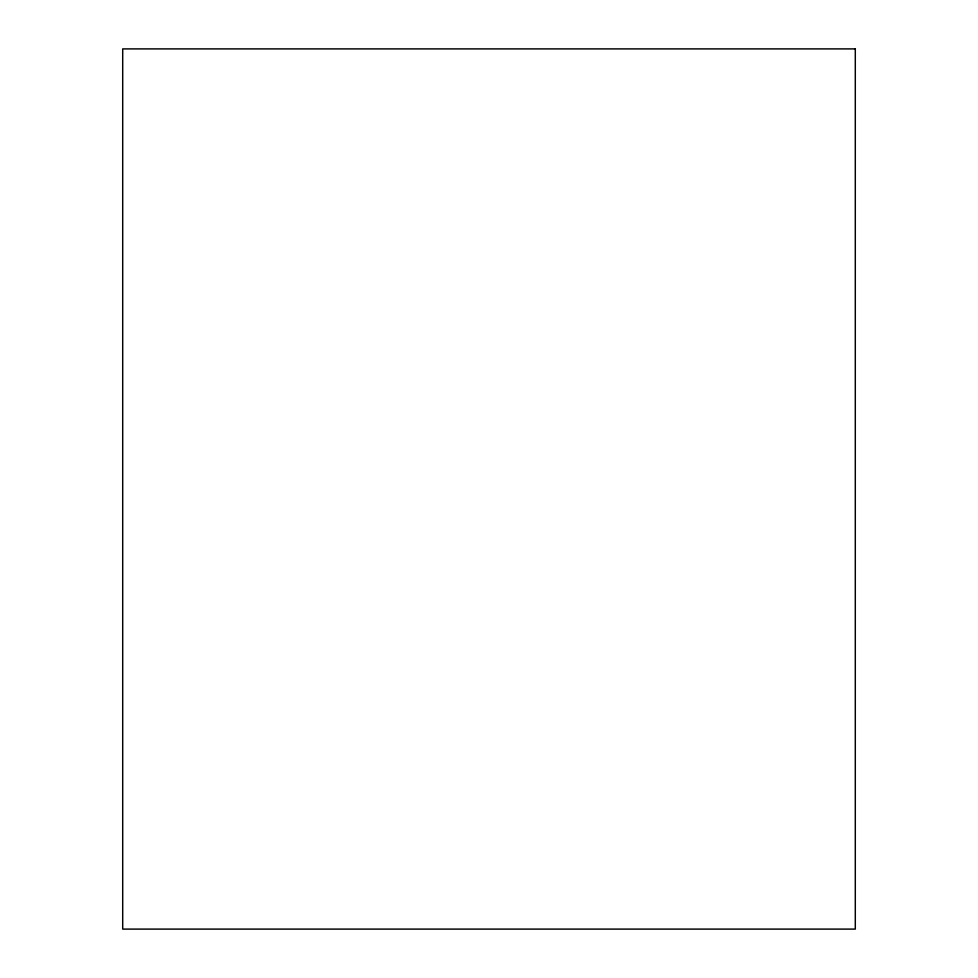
<?xml version="1.0" encoding="UTF-8"?>
<svg xmlns="http://www.w3.org/2000/svg" width="978" height="978" viewBox="0 0 978 978"><rect width="100%" height="100%" fill="white"/><g stroke="black" fill="none" stroke-linecap="round" stroke-linejoin="round"><path stroke-width="1.47" d="M855.298 48.9L122.702 48.9L122.702 929.1L855.298 929.1L855.298 48.9"/></g></svg>
